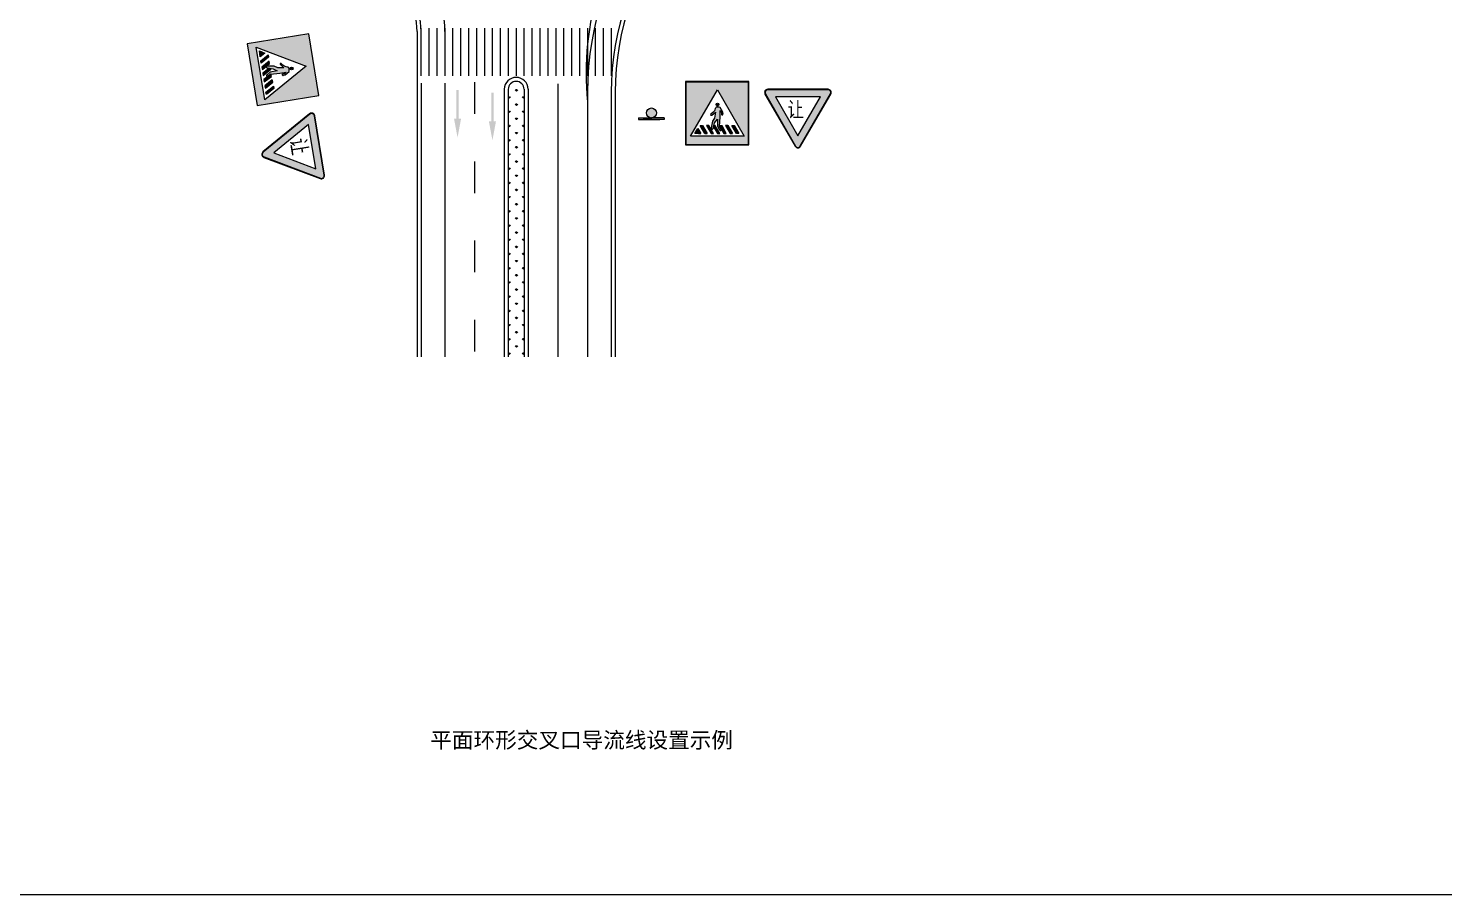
# Model space of a CAD drawing. Header units: millimetres. Extents: x 1182829 to 1183704, y -71582 to -71209.
# Drawn here: x 1183337.7 to 1183516.3, y -71582.4 to -71473 of the extents above; entities that cross this region are included whole.
import ezdxf

# ---------------------------------------------------------------- set-up
doc = ezdxf.new("R2010")
doc.units = ezdxf.units.MM
doc.layers.get('0').update_dxf_attribs({"lineweight": 9})
doc.styles.get("Standard").update_dxf_attribs({"font": ''})
doc.styles.get('Standard').set_extended_font_data('SimSun')

msp = doc.modelspace()

# ---------------------------------------------------------------- hatches: boundary and pattern name
for color, points in [(5, [(1183372.73, -71477.76), (1183373.7, -71477.57), (1183373.07, -71473.68), (1183365.29, -71474.95), (1183366.56, -71482.72), (1183374.34, -71481.46), (1183373.7, -71477.57), (1183372.73, -71477.76), (1183367.51, -71482.03), (1183366.42, -71475.37)]), (256, [(1183367.53, -71476.12), (1183366.82, -71475.85), (1183366.94, -71476.6)]), (256, [(1183367.99, -71476.63), (1183367.95, -71476.34), (1183367.02, -71477.09), (1183367.07, -71477.39)]), (256, [(1183368.12, -71477.42), (1183368.08, -71477.12), (1183367.15, -71477.88), (1183367.2, -71478.18)]), (256, [(1183368.29, -71478.16), (1183367.99, -71478.09), (1183367.28, -71478.67), (1183367.32, -71478.97)]), (256, [(1183370.22, -71478.51), (1183369.98, -71478.73), (1183369.74, -71478.79, 1.007517), (1183369.85, -71478.93), (1183369.85, -71478.93, 0.049952), (1183369.86, -71478.92), (1183370.08, -71478.87), (1183370.58, -71478.45, 0.199557), (1183370.53, -71477.98, 0.232001), (1183370.37, -71477.88, -0.218192), (1183369.8, -71477.64), (1183369.59, -71477.45, 1.105249), (1183369.47, -71477.58), (1183369.9, -71477.97), (1183369.15, -71477.99), (1183368.71, -71477.79), (1183367.86, -71477.77, 1.275422), (1183367.83, -71478, -0.000001), (1183367.83, -71478, 0.005636), (1183367.84, -71478, 0.016848), (1183367.84, -71478), (1183368.57, -71478.09), (1183369.07, -71478.36), (1183368.2, -71478.52), (1183367.79, -71478.85, 0.354065), (1183367.73, -71479, 0.52192), (1183367.89, -71479.04), (1183368.22, -71478.78), (1183369.41, -71478.64)]), (256, [(1183370.86, -71477.89, 1), (1183370.92, -71478.24, 1)]), (256, [(1183368.34, -71479.09), (1183368.29, -71478.79), (1183367.4, -71479.46), (1183367.45, -71479.76)]), (256, [(1183368.51, -71479.79), (1183368.46, -71479.49), (1183367.53, -71480.25), (1183367.58, -71480.54)]), (256, [(1183368.64, -71480.57), (1183368.59, -71480.28), (1183367.66, -71481.04), (1183367.71, -71481.33)]), (5, [(1183424.61, -71480.75), (1183424.58, -71479.77), (1183420.64, -71479.77), (1183420.64, -71487.65), (1183428.52, -71487.65), (1183428.52, -71479.77), (1183424.58, -71479.77), (1183424.61, -71480.75), (1183427.99, -71486.6), (1183421.24, -71486.6)]), (0, [(1183391.68, -71484.38), (1183391.38, -71484.38), (1183391.83, -71486.78), (1183392.28, -71484.38), (1183391.98, -71484.38), (1183391.98, -71480.78), (1183391.68, -71480.78)]), (0, [(1183396.08, -71484.73), (1183395.78, -71484.73), (1183396.23, -71487.13), (1183396.68, -71484.73), (1183396.38, -71484.73), (1183396.38, -71481.13), (1183396.08, -71481.13)]), (256, [(1183424.95, -71483.36), (1183425.13, -71483.63), (1183425.15, -71483.87, 1.007517), (1183425.31, -71483.79), (1183425.31, -71483.79, 0.049952), (1183425.3, -71483.77), (1183425.29, -71483.56), (1183424.95, -71482.99, 0.199557), (1183424.48, -71482.96, 0.232001), (1183424.35, -71483.11, -0.218192), (1183424.02, -71483.63), (1183423.8, -71483.81, 1.105249), (1183423.92, -71483.95), (1183424.37, -71483.59), (1183424.26, -71484.33), (1183424, -71484.73), (1183423.84, -71485.57, 1.275422), (1183424.07, -71485.63, -0.000001), (1183424.07, -71485.63, 0.005636), (1183424.07, -71485.63, 0.016848), (1183424.07, -71485.62), (1183424.27, -71484.92), (1183424.62, -71484.47), (1183424.64, -71485.35), (1183424.9, -71485.81, 0.354065), (1183425.03, -71485.89, 0.52192), (1183425.1, -71485.75), (1183424.9, -71485.38), (1183424.95, -71484.18)]), (256, [(1183424.44, -71482.62, 1), (1183424.8, -71482.62, 1)]), (256, [(1183422.16, -71485.63), (1183421.78, -71486.29), (1183422.54, -71486.29)]), (256, [(1183422.74, -71485.25), (1183422.44, -71485.25), (1183423.04, -71486.29), (1183423.34, -71486.29)]), (256, [(1183423.54, -71485.25), (1183423.24, -71485.25), (1183423.84, -71486.29), (1183424.14, -71486.29)]), (256, [(1183424.3, -71485.2), (1183424.18, -71485.49), (1183424.64, -71486.29), (1183424.94, -71486.29)]), (256, [(1183425.22, -71485.31), (1183424.92, -71485.31), (1183425.44, -71486.29), (1183425.74, -71486.29)]), (256, [(1183425.94, -71485.25), (1183425.64, -71485.25), (1183426.24, -71486.29), (1183426.53, -71486.29)]), (256, [(1183426.73, -71485.25), (1183426.43, -71485.25), (1183427.03, -71486.29), (1183427.33, -71486.29)])]:
    msp.add_hatch(color=color).paths.add_polyline_path(points)
h = msp.add_hatch()
h.set_pattern_fill('GRASS', color=3, scale=0.05, style=0)
h.set_pattern_definition([(90, (1181367.9136, -73327.2728), (-0.898025, 0.898025), [0.238125, -1.557925]), (45, (1181367.9136, -73327.2728), (-0.8980256, 0.8980256), [0.238125, -1.031875]), (135, (1181367.9136, -73327.2728), (-0.8980256, -0.8980256), [0.238125, -1.031875])])
edge = h.paths.add_edge_path()
edge.add_line((1183400.23, -71480.69), (1183400.23, -71514.46))
edge.add_line((1183400.23, -71514.46), (1183398.23, -71514.46))
edge.add_line((1183398.23, -71514.46), (1183398.23, -71480.69))
edge.add_arc((1183399.23, -71480.69), 1, 0, 180, ccw=False)
h = msp.add_hatch(color=1)
h.paths.add_polyline_path([(1183430.68, -71481.26), (1183434.48, -71487.86, 0.57735), (1183435.07, -71487.86), (1183438.88, -71481.26, 0.57735), (1183438.58, -71480.75), (1183430.97, -71480.75, 0.57735)])
h.paths.add_polyline_path([(1183431.94, -71481.65), (1183437.61, -71481.65), (1183434.78, -71486.57)], flags=16)
h = msp.add_hatch(color=1)
h.paths.add_polyline_path([(1183373.21, -71483.82), (1183367.31, -71488.64, 0.57735), (1183367.41, -71489.22), (1183374.53, -71491.92, 0.57735), (1183374.98, -71491.55), (1183373.76, -71484.03, 0.57735)])
h.paths.add_polyline_path([(1183373.03, -71485.13), (1183373.94, -71490.73), (1183368.63, -71488.72)], flags=16)
h = msp.add_hatch(color=256)
h.paths.add_polyline_path([(1183415.66, -71483.68, 1), (1183416.92, -71483.68, 1)])
h.paths.add_polyline_path([(1183417.92, -71484.31), (1183416.29, -71484.31), (1183414.66, -71484.31), (1183414.66, -71484.52), (1183417.34, -71484.52), (1183417.92, -71484.52)])

# ---------------------------------------------------------------- linework, layer by layer
at = {"color": 0}
for p, q in [((1183387.21, -71472.99), (1183387.21, -71478.99)), ((1183388.21, -71472.99), (1183388.21, -71478.99)), ((1183389.21, -71472.99), (1183389.21, -71478.99)), ((1183390.21, -71472.99), (1183390.21, -71478.99)), ((1183391.21, -71472.99), (1183391.21, -71478.99)), ((1183392.21, -71472.99), (1183392.21, -71478.99)), ((1183393.21, -71472.99), (1183393.21, -71478.99)), ((1183394.21, -71472.99), (1183394.21, -71478.99)), ((1183395.21, -71472.99), (1183395.21, -71478.99)), ((1183396.21, -71472.99), (1183396.21, -71478.99)), ((1183397.21, -71472.99), (1183397.21, -71478.99)), ((1183398.21, -71472.99), (1183398.21, -71478.99)), ((1183399.21, -71472.99), (1183399.21, -71478.99)), ((1183400.21, -71472.99), (1183400.21, -71478.99)), ((1183401.21, -71472.99), (1183401.21, -71478.99)), ((1183402.21, -71472.99), (1183402.21, -71478.99)), ((1183403.21, -71472.99), (1183403.21, -71478.99)), ((1183404.21, -71472.99), (1183404.21, -71478.99)), ((1183405.21, -71472.99), (1183405.21, -71478.99)), ((1183406.21, -71472.99), (1183406.21, -71478.99)), ((1183407.21, -71472.99), (1183407.21, -71478.99)), ((1183408.21, -71472.99), (1183408.21, -71478.99)), ((1183409.21, -71472.99), (1183409.21, -71478.99)), ((1183410.21, -71472.99), (1183410.21, -71478.99)), ((1183411.21, -71472.99), (1183411.21, -71478.99)), ((1183387.23, -71479.93), (1183387.23, -71514.46)), ((1183390.23, -71479.93), (1183390.23, -71514.46)), ((1183393.98, -71479.79), (1183393.98, -71483.79)), ((1183404.48, -71480), (1183404.48, -71514.46)), ((1183397.73, -71480.69), (1183397.73, -71514.46)), ((1183400.73, -71480.69), (1183400.73, -71514.46)), ((1183408.23, -71481.06), (1183408.23, -71514.46)), ((1183411.23, -71481.06), (1183411.23, -71514.46)), ((1183393.98, -71489.79), (1183393.98, -71493.79)), ((1183393.98, -71499.79), (1183393.98, -71503.79)), ((1183393.98, -71509.79), (1183393.98, -71513.79))]:
    msp.add_line(p, q, dxfattribs=at)
at = {"color": 3}
for p, q in [((1183386.73, -71473.41), (1183386.73, -71514.46)), ((1183398.23, -71480.69), (1183398.23, -71514.46)), ((1183400.23, -71480.69), (1183400.23, -71514.46)), ((1183411.73, -71481.06), (1183411.73, -71514.46))]:
    msp.add_line(p, q, dxfattribs=at)
at = {"color": 5}
for p, q in [((1183367.51, -71482.03), (1183366.42, -71475.37)), ((1183367.51, -71482.03), (1183366.42, -71475.37)), ((1183366.42, -71475.37), (1183372.73, -71477.76)), ((1183366.42, -71475.37), (1183372.73, -71477.76)), ((1183372.73, -71477.76), (1183367.51, -71482.03)), ((1183372.73, -71477.76), (1183367.51, -71482.03)), ((1183421.24, -71486.6), (1183424.61, -71480.75)), ((1183421.24, -71486.6), (1183424.61, -71480.75)), ((1183424.61, -71480.75), (1183427.99, -71486.6)), ((1183424.61, -71480.75), (1183427.99, -71486.6)), ((1183427.99, -71486.6), (1183421.24, -71486.6)), ((1183427.99, -71486.6), (1183421.24, -71486.6)), ((1183420.58, -71487.71), (1183428.58, -71487.71))]:
    msp.add_line(p, q, dxfattribs=at)
for p, q in [((1183366.89, -71476.3), (1183366.94, -71476.6)), ((1183367.02, -71477.09), (1183367.07, -71477.39)), ((1183367.15, -71477.88), (1183367.2, -71478.18)), ((1183370.36, -71477.88), (1183370.35, -71477.88)), ((1183367.28, -71478.67), (1183367.32, -71478.97)), ((1183367.4, -71479.46), (1183367.45, -71479.76)), ((1183367.53, -71480.25), (1183367.58, -71480.54)), ((1183368.51, -71479.79), (1183367.58, -71480.54)), ((1183424.35, -71483.12), (1183424.35, -71483.12)), ((1183414.66, -71484.31), (1183416.29, -71484.31)), ((1183414.66, -71484.31), (1183414.66, -71484.52)), ((1183414.66, -71484.52), (1183417.34, -71484.52)), ((1183414.66, -71484.52), (1183417.34, -71484.52)), ((1183417.92, -71484.52), (1183415.24, -71484.52)), ((1183417.92, -71484.31), (1183416.29, -71484.31)), ((1183417.92, -71484.31), (1183417.92, -71484.52)), ((1183425.94, -71485.25), (1183426.53, -71486.29)), ((1183422.24, -71486.29), (1183422.54, -71486.29)), ((1183423.04, -71486.29), (1183423.34, -71486.29)), ((1183423.84, -71486.29), (1183424.14, -71486.29)), ((1183424.64, -71486.29), (1183424.94, -71486.29)), ((1183425.44, -71486.29), (1183425.74, -71486.29)), ((1183426.24, -71486.29), (1183426.53, -71486.29)), ((1183424.33, -71487.71), (1183424.83, -71487.71))]:
    msp.add_line(p, q)
for points in [[(1182896.07, -71248.86), (1183704.3, -71248.86), (1183704.3, -71582.36), (1182896.07, -71582.36)], [(1183366.82, -71475.85), (1183367.53, -71476.12), (1183366.94, -71476.6)], [(1183367.07, -71477.39), (1183367.02, -71477.09), (1183367.95, -71476.34), (1183367.99, -71476.63)], [(1183367.2, -71478.18), (1183368.12, -71477.42), (1183368.08, -71477.12), (1183367.15, -71477.88)], [(1183368.29, -71478.16), (1183367.99, -71478.09), (1183367.28, -71478.67), (1183367.32, -71478.97)], [(1183367.45, -71479.76), (1183368.34, -71479.09), (1183368.29, -71478.79), (1183367.4, -71479.46)], [(1183368.51, -71479.79), (1183368.46, -71479.49), (1183367.53, -71480.25), (1183367.58, -71480.54)], [(1183367.71, -71481.33), (1183367.66, -71481.04), (1183368.59, -71480.28), (1183368.64, -71480.57)], [(1183421.78, -71486.29), (1183422.16, -71485.63), (1183422.54, -71486.29)], [(1183423.34, -71486.29), (1183423.04, -71486.29), (1183422.44, -71485.25), (1183422.74, -71485.25)], [(1183424.14, -71486.29), (1183423.54, -71485.25), (1183423.24, -71485.25), (1183423.84, -71486.29)], [(1183424.3, -71485.2), (1183424.18, -71485.49), (1183424.64, -71486.29), (1183424.94, -71486.29)], [(1183425.74, -71486.29), (1183425.22, -71485.31), (1183424.92, -71485.31), (1183425.44, -71486.29)], [(1183425.94, -71485.25), (1183425.64, -71485.25), (1183426.24, -71486.29), (1183426.53, -71486.29)], [(1183427.33, -71486.29), (1183427.03, -71486.29), (1183426.43, -71485.25), (1183426.73, -71485.25)]]:
    msp.add_lwpolyline(points, close=True)
for points in [[(1183365.29, -71474.95), (1183366.56, -71482.72), (1183374.34, -71481.46), (1183373.07, -71473.68)], [(1183420.58, -71487.71), (1183428.58, -71487.71), (1183428.58, -71479.71), (1183420.58, -71479.71)], [(1183420.64, -71487.65), (1183428.52, -71487.65), (1183428.52, -71479.77), (1183420.64, -71479.77)]]:
    msp.add_lwpolyline(points, close=True, dxfattribs=at)
for points in [[(1183367.73, -71479, 0.521929), (1183367.89, -71479.04), (1183368.22, -71478.78), (1183369.41, -71478.64), (1183370.22, -71478.51), (1183369.98, -71478.73), (1183369.74, -71478.79, 1.113512), (1183369.86, -71478.92), (1183370.08, -71478.87), (1183370.58, -71478.45, 0.199557), (1183370.53, -71477.98, 0.232001), (1183370.37, -71477.88, -0.218192), (1183369.8, -71477.64), (1183369.59, -71477.45, 1.105249), (1183369.47, -71477.58), (1183369.9, -71477.97), (1183369.15, -71477.99), (1183368.71, -71477.79), (1183367.86, -71477.77, 1.336232), (1183367.84, -71478), (1183368.57, -71478.09), (1183369.07, -71478.36), (1183368.2, -71478.52), (1183367.79, -71478.85)], [(1183425.03, -71485.89, 0.521929), (1183425.1, -71485.75), (1183424.9, -71485.38), (1183424.95, -71484.18), (1183424.95, -71483.36), (1183425.13, -71483.63), (1183425.15, -71483.87, 1.113512), (1183425.3, -71483.77), (1183425.29, -71483.56), (1183424.95, -71482.99, 0.199557), (1183424.48, -71482.96, 0.232001), (1183424.35, -71483.11, -0.218192), (1183424.02, -71483.63), (1183423.8, -71483.81, 1.105249), (1183423.92, -71483.95), (1183424.37, -71483.59), (1183424.26, -71484.33), (1183424, -71484.73), (1183423.84, -71485.57, 1.336232), (1183424.07, -71485.62), (1183424.27, -71484.92), (1183424.62, -71484.47), (1183424.64, -71485.35), (1183424.9, -71485.81)]]:
    msp.add_lwpolyline(points, format="xyb")
at = {"color": 1}
for points in [[(1183438.58, -71480.69), (1183430.97, -71480.69, 0.57735), (1183430.62, -71481.29), (1183434.43, -71487.89, 0.57735), (1183435.12, -71487.89), (1183438.93, -71481.29, 0.57735)], [(1183438.58, -71480.75), (1183430.97, -71480.75, 0.57735), (1183430.68, -71481.26), (1183434.48, -71487.86, 0.57735), (1183435.07, -71487.86), (1183438.88, -71481.26, 0.57735)], [(1183375.04, -71491.54), (1183373.82, -71484.02, 0.57735), (1183373.17, -71483.78), (1183367.28, -71488.59, 0.57735), (1183367.39, -71489.28), (1183374.51, -71491.97, 0.57735)], [(1183374.98, -71491.55), (1183373.76, -71484.03, 0.57735), (1183373.21, -71483.82), (1183367.31, -71488.64, 0.57735), (1183367.41, -71489.22), (1183374.53, -71491.92, 0.57735)]]:
    msp.add_lwpolyline(points, format="xyb", close=True, dxfattribs=at)
for points in [[(1183437.61, -71481.65), (1183431.94, -71481.65), (1183434.78, -71486.57)], [(1183373.94, -71490.73), (1183373.03, -71485.13), (1183368.63, -71488.72)]]:
    msp.add_lwpolyline(points, close=True, dxfattribs=at)
for centre, radius in [((1183370.89, -71478.07), 0.18), ((1183416.29, -71483.68), 0.634), ((1183424.62, -71482.62), 0.18)]:
    msp.add_circle(centre, radius)
at = {"color": 0}
for centre, radius, start, end in [((1183444.33, -71478.62), 36.29, 93.2414, 185.7989), ((1183446.73, -71481.06), 38.5, 105, 180), ((1183446.73, -71481.06), 35.5, 105, 180), ((1183376.73, -71473.41), 13.5, 0, 105), ((1183376.73, -71473.41), 10.5, 0, 105), ((1183399.23, -71480.69), 1.5, 0, 180)]:
    msp.add_arc(centre, radius, start, end, dxfattribs=at)
at = {"color": 3}
for centre, radius, start, end in [((1183446.73, -71481.06), 35, 105, 180), ((1183376.73, -71473.41), 10, 0, 105), ((1183399.23, -71480.69), 1, 0, 180)]:
    msp.add_arc(centre, radius, start, end, dxfattribs=at)
for centre, radius, start, end in [((1183367.85, -71478.1), 0.1, 83.3825, 97.9604), ((1183367.85, -71478.96), 0.126, 120.4829, 198.4706), ((1183369.91, -71479.01), 0.1, 101.9959, 126.6029), ((1183425.4, -71483.74), 0.1, 182.7429, 207.3499), ((1183424.17, -71485.63), 0.1, 164.1296, 178.7075), ((1183425.01, -71485.77), 0.126, 201.23, 279.2177)]:
    msp.add_arc(centre, radius, start, end)

# ---------------------------------------------------------------- texts
at = {"width": 0.8}
msp.add_text('让', height=1.92, dxfattribs=at).set_placement((1183433.45, -71484.2))
msp.add_text('让', height=1.92, rotation=279.253, dxfattribs=at).set_placement((1183370.75, -71487.03))
at = {"insert": (1183388.39, -71561.83), "char_height": 2.5, "width": 213.7811, "attachment_point": 1}
msp.add_mtext('{\\fSimSun|b0|i0|c134|p54;\\H0.8x;平面环形交叉口导流线设置示例}', dxfattribs=at)

doc.saveas('drawing.dxf')
